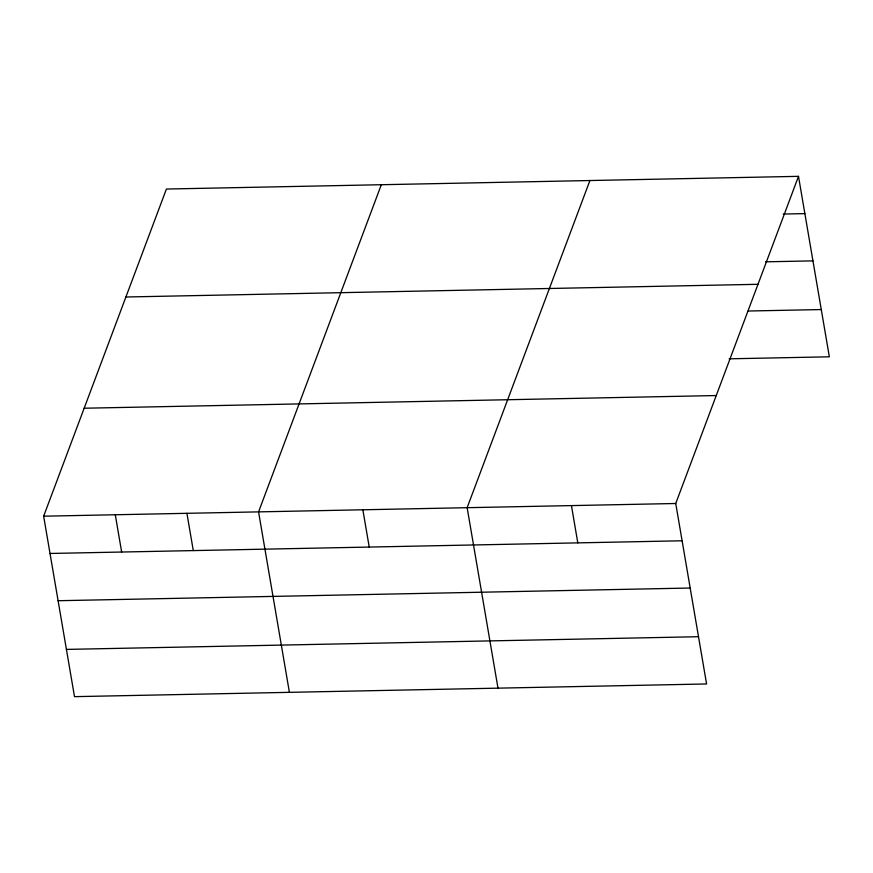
<?xml version="1.0" encoding="UTF-8"?>
<svg xmlns="http://www.w3.org/2000/svg" width="873" height="873" viewBox="0 0 873 873"><rect width="100%" height="100%" fill="white"/><g stroke="black" fill="none" stroke-linecap="round" stroke-linejoin="round"><path stroke-width="1.31" d="M798.5 176.346L675.735 503.503L706.584 683.963L74.5 696.654L43.65 516.194L166.416 189.037L798.5 176.346L829.35 356.806L729.119 358.814M381.326 184.716L258.561 511.884L289.41 692.344M589.919 180.525L467.142 507.693L497.992 688.153M783.201 214.049L804.873 213.612M765.545 261.824L812.949 260.874M125.908 296.995L757.993 284.303M748.128 311.017L821.275 309.555M84.168 408.226L716.242 395.545M43.65 516.194L675.735 503.503M50.023 553.471L682.108 540.78M58.098 600.722L690.183 588.031M66.424 649.403L698.498 636.712M571.444 505.598L577.806 542.875M362.852 509.788L369.224 547.065M186.92 513.313L193.293 550.59M115.291 514.754L121.653 552.031"/></g></svg>
